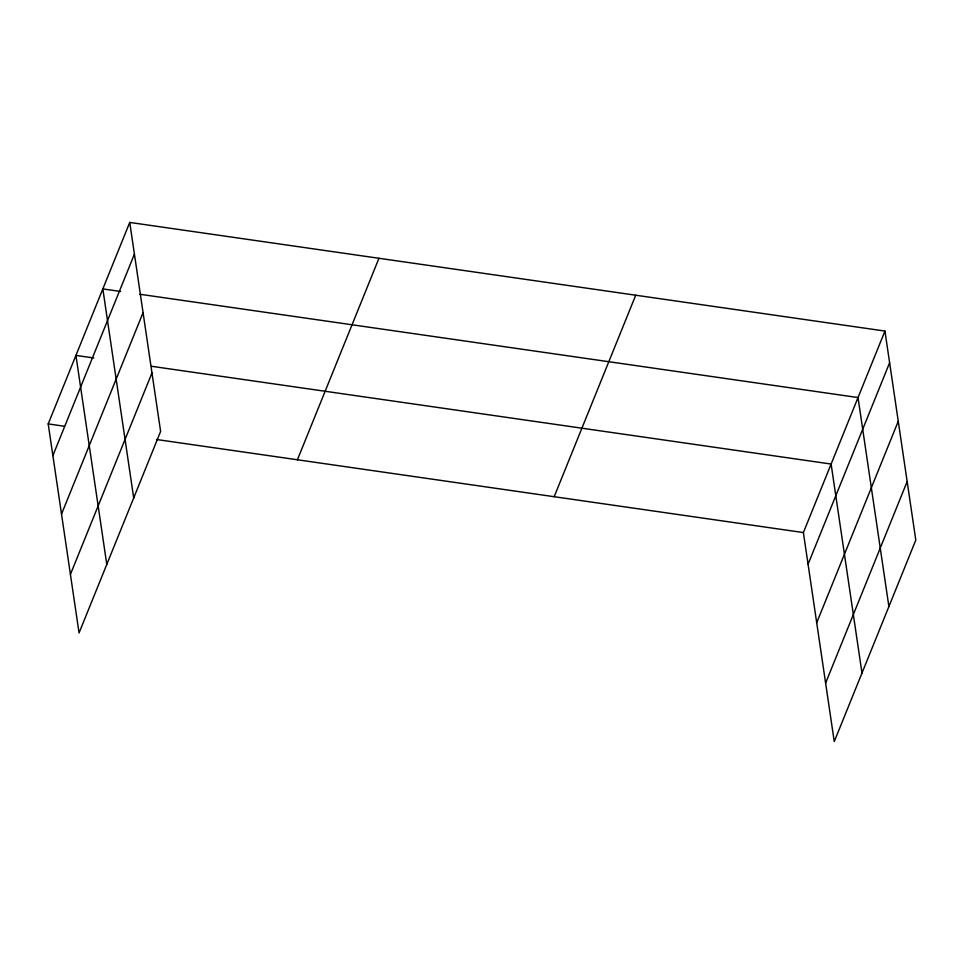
<?xml version="1.0" encoding="UTF-8"?>
<svg xmlns="http://www.w3.org/2000/svg" width="964" height="964" viewBox="0 0 964 964"><rect width="100%" height="100%" fill="white"/><g stroke="black" fill="none" stroke-linecap="round" stroke-linejoin="round"><path stroke-width="1.45" d="M129.742 222.431L160.614 431.438L79.06 632.938L48.2 423.919L129.742 222.431L884.94 331.062L915.8 540.081L834.258 741.569L803.386 532.562L884.94 331.062M52.875 455.611L134.43 254.11M61.515 514.125L143.07 312.637M70.42 574.411L151.975 372.923M297.418 459.768L378.96 258.28M554.179 496.713L635.722 295.213M808.073 564.241L889.615 362.753M816.713 622.756L898.255 421.268M825.618 683.054L907.16 481.566M120.633 291.477L102.835 288.923L133.695 497.93M139.925 294.261L858.02 397.554L888.892 606.573M93.725 357.969L75.927 355.415L106.787 564.422M151.577 366.296L831.113 464.046L861.985 673.065M48.2 423.919L64.516 426.269M156.493 439.5L803.386 532.562"/></g></svg>
